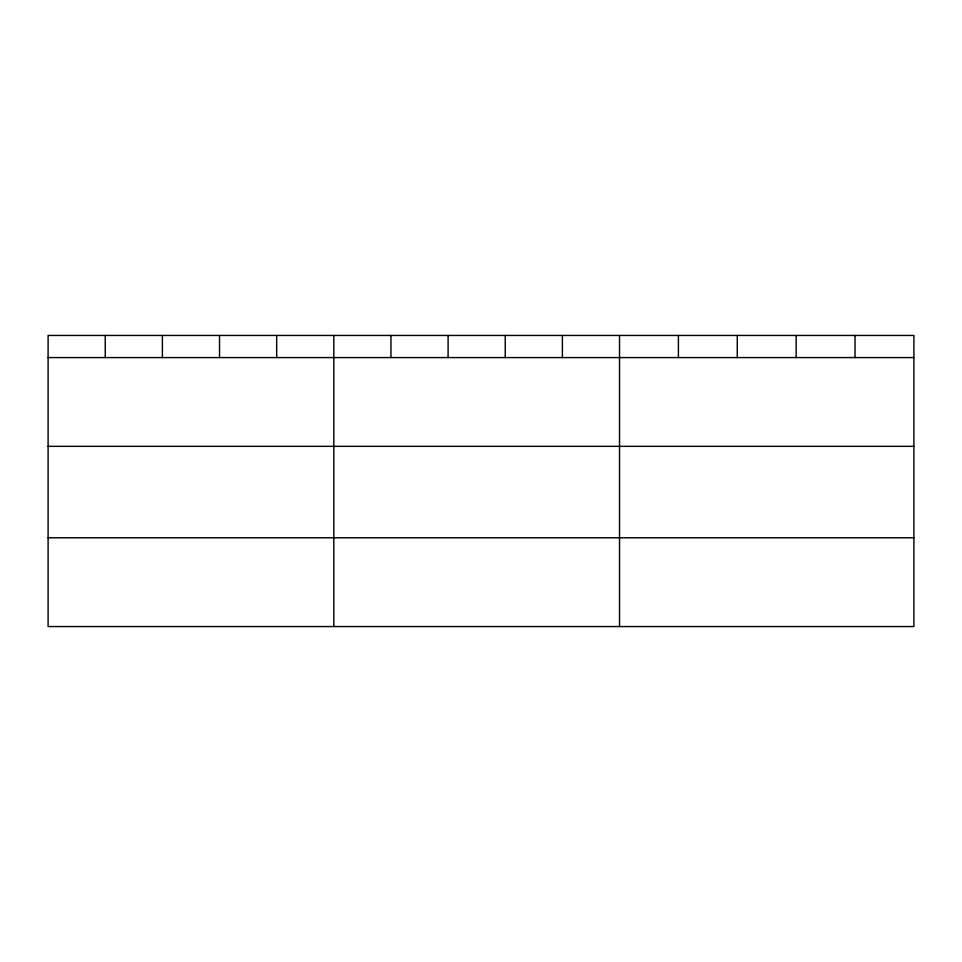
<?xml version="1.0" encoding="UTF-8"?>
<svg xmlns="http://www.w3.org/2000/svg" width="962" height="962" viewBox="0 0 962 962"><rect width="100%" height="100%" fill="white"/><g stroke="black" fill="none" stroke-linecap="round" stroke-linejoin="round"><path stroke-width="1.44" d="M913.9 446.332L913.9 335.449L48.1 335.449L48.1 626.551L913.9 626.551L913.9 446.332L48.1 446.332M48.1 357.575L913.9 357.575M48.1 537.782L913.9 537.782M855.026 335.449L855.026 357.575M796.151 335.449L796.151 357.575M737.277 335.449L737.277 357.575M678.402 335.449L678.402 357.575M619.528 335.449L619.528 626.551M562.385 335.449L562.385 357.575M505.242 335.449L505.242 357.575M448.1 335.449L448.1 357.575M390.957 335.449L390.957 357.575M333.814 335.449L333.814 626.551M276.671 335.449L276.671 357.575M219.528 335.449L219.528 357.575M162.386 335.449L162.386 357.575M105.243 335.449L105.243 357.575"/></g></svg>
